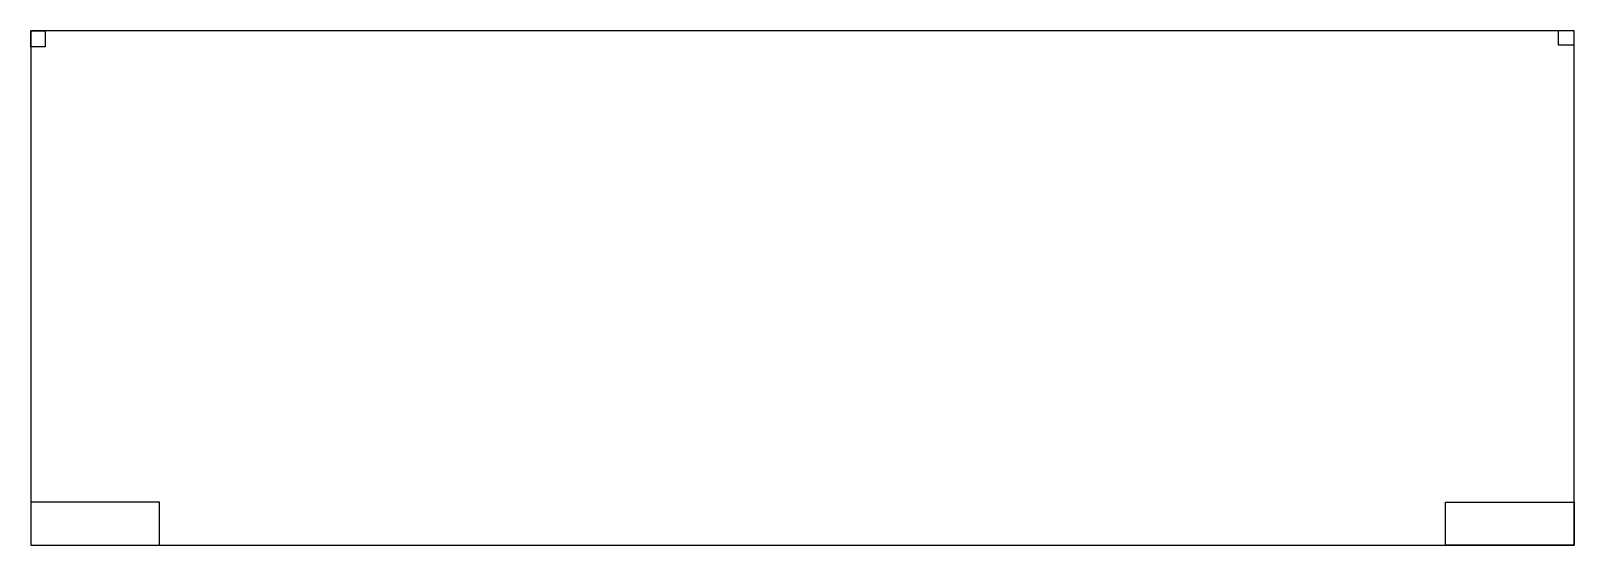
# Model space of a CAD drawing. Extents: x 1 to 19, y 1 to 7.
import ezdxf

# ---------------------------------------------------------------- set-up
doc = ezdxf.new("R2010")
doc.units = 0
doc.layers.add('1', color=7, linetype='CONTINUOUS')

msp = doc.modelspace()

# ---------------------------------------------------------------- linework, layer by layer
at = {"layer": '1', "color": 1, "linetype": 'CONTINUOUS'}
for p, q in [((19, 7), (1, 7)), ((1, 7), (1, 1)), ((1, 7), (1.165, 7)), ((1, 6.812), (1, 7)), ((1.165, 7), (1.165, 6.812)), ((19, 7), (18.812, 7)), ((18.812, 7), (18.812, 6.835)), ((19, 1), (19, 7)), ((19, 6.835), (19, 7)), ((1.165, 6.812), (1, 6.812)), ((18.812, 6.835), (19, 6.835)), ((2.5, 1.5), (1, 1.5)), ((1, 1.5), (1, 1)), ((2.5, 1), (2.5, 1.5)), ((17.5, 1), (17.5, 1.5)), ((17.5, 1.5), (19, 1.5)), ((19, 1.5), (19, 1)), ((1, 1), (19, 1)), ((1, 1), (2.5, 1)), ((19, 1), (17.5, 1))]:
    msp.add_line(p, q, dxfattribs=at)

doc.saveas('drawing.dxf')
